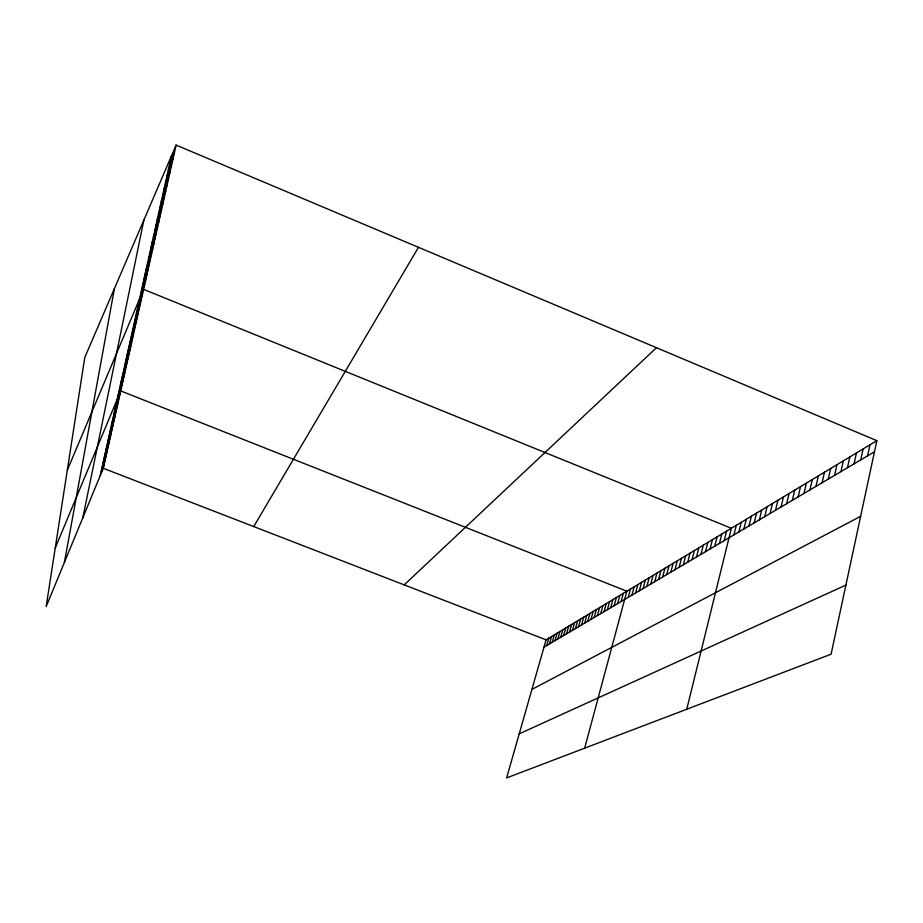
<?xml version="1.0" encoding="UTF-8"?>
<svg xmlns="http://www.w3.org/2000/svg" width="923" height="923" viewBox="0 0 923 923"><rect width="100%" height="100%" fill="white"/><g stroke="black" fill="none" stroke-linecap="round" stroke-linejoin="round"><path stroke-width="1.38" d="M64.402 562.407L114.417 288.576M82.793 517.872L143.85 220.136M876.85 440.675L831.092 654.199L506.623 777.916L546.07 639.847L876.85 440.675L176.12 145.084L84.766 357.513L46.15 606.607L103.272 468.273L176.12 145.084M867.562 455.87L869.951 444.828M860.767 459.896L863.143 448.924M854.063 463.854L856.452 452.962M847.476 467.753L849.864 456.931M100.249 475.599L171.378 156.102M834.588 475.368L836.976 464.684M840.98 471.584L843.368 460.831M828.289 479.095L830.665 468.48M822.081 482.764L824.458 472.218M815.967 486.375L818.343 475.899M803.991 493.459L806.379 483.11M809.933 489.94L812.321 479.533M798.141 496.909L800.518 486.64M792.372 500.324L794.749 490.113M781.077 507.004L783.442 496.92M786.684 503.693L789.061 493.54M775.539 510.281L777.916 500.243M764.706 516.684L767.071 506.773M770.094 513.5L772.459 503.531M759.398 519.811L761.763 509.969M749.003 525.96L751.368 516.234M754.172 522.914L756.525 513.119M738.885 531.948L741.238 522.326M743.915 528.971L746.269 519.303M733.935 534.879L736.277 525.314M724.209 540.624L726.539 531.175M686.758 709.233L731.374 528.268L143.596 289.372L67.31 470.142M714.737 546.22L717.067 536.886M719.432 543.439L721.774 534.048M710.087 548.977L712.418 539.69M700.972 554.365L703.291 545.181M705.495 551.689L707.826 542.447M692.088 559.615L694.396 550.535M696.496 557.007L698.815 547.87M683.412 564.738L685.72 555.761M687.727 562.188L690.023 553.165M674.955 569.745L677.251 560.861M679.155 567.253L681.462 558.323M666.706 574.625L668.99 565.834M670.802 572.191L673.098 563.365M658.641 579.379L660.914 570.691M662.645 577.013L664.929 568.28M650.773 584.04L653.046 575.433M654.684 581.721L656.957 573.079M643.089 588.574L645.35 580.071M646.908 586.324L649.169 577.763M631.897 595.197L634.136 586.82M635.578 593.016L637.828 584.594M639.316 590.812L641.566 582.344M584.663 748.161L626.867 591.193L120.705 390.925L55.23 548.043M628.24 597.354L630.478 589.024M614.153 605.684L616.368 597.516M617.602 603.642L619.829 595.439M621.098 601.577L623.325 593.327M607.357 609.711L609.561 601.623M610.738 607.703L612.941 599.581M597.423 615.572L599.615 607.611M600.7 613.645L602.892 605.626M604.011 611.684L606.203 603.63M590.985 619.379L593.166 611.488M594.193 617.487L596.373 609.561M581.571 624.952L583.728 617.164M584.674 623.117L586.843 615.295M587.813 621.26L589.982 613.403M572.445 630.34L574.591 622.667M575.456 628.563L577.613 620.856M578.502 626.763L580.659 619.021M563.607 635.566L565.73 628.009M566.526 633.847L568.66 626.244M569.468 632.105L571.614 624.467M555.023 640.643L557.134 633.178M557.85 638.97L559.973 631.47M560.711 637.274L562.845 629.751M546.693 645.569L548.793 638.208M549.439 643.942L551.55 636.547M552.219 642.304L554.331 634.874M107.495 443.028L110.702 435.287M106.86 445.901L110.056 438.194M106.226 448.751L109.399 441.079M105.603 451.566L108.764 443.928M104.98 454.347L108.129 446.744M104.368 457.104L107.495 449.536M103.757 459.827L106.872 452.293M103.157 462.527L106.26 455.027M102.557 465.192L105.649 457.727M101.968 467.834L105.049 460.404M101.392 470.453L104.449 463.058M100.815 473.038L103.861 465.677M116.506 402.578L119.932 394.34M115.767 405.912L119.182 397.709M115.029 409.201L118.432 401.032M114.302 412.454L117.683 404.332M113.587 415.662L116.956 407.585M112.883 418.846L116.229 410.793M112.179 421.984L115.513 413.977M111.487 425.088L114.798 417.127M110.806 428.168L114.094 420.23M110.125 431.203L113.402 423.311M109.456 434.202L112.721 426.357M108.799 437.179L112.041 429.368M108.141 440.121L111.371 432.333M124.49 366.696L128.124 358.02M123.647 370.492L127.259 361.862M122.817 374.242L126.405 365.658M121.986 377.934L125.563 369.396M121.178 381.591L124.72 373.1M120.371 385.203L123.901 376.746M119.575 388.768L123.082 380.357M118.79 392.287L122.286 383.922M118.017 395.771L121.49 387.441M132.6 330.307L136.419 321.204M131.643 334.564L135.45 325.507M130.708 338.764L134.493 329.753M129.785 342.906L133.547 333.953M128.874 347.002L132.612 338.095M127.974 351.04L131.689 342.179M127.086 355.032L130.778 346.217M126.209 358.978L129.889 350.209M125.343 362.866L129.001 354.144M140.654 294.091L144.68 284.572M138.554 303.517L142.534 294.102M137.527 308.132L141.473 298.775M136.512 312.689L140.434 303.379M135.519 317.189L139.408 307.924M134.527 321.619L138.404 312.412M133.558 325.992L137.4 316.831M148.499 258.89L152.699 248.979M147.322 264.14L151.499 254.287M146.169 269.32L150.322 259.513M145.038 274.408L149.168 264.67M143.919 279.438L148.015 269.747M142.823 284.388L146.884 274.766M141.727 289.28L145.776 279.704M157.187 219.859L161.594 209.521M155.883 225.697L160.267 215.417M154.603 231.442L158.952 221.22M153.345 237.096L157.671 226.943M152.11 242.668L156.402 232.573M150.887 248.16L155.145 238.122M149.676 253.571L153.91 243.591M163.994 189.273L168.563 178.601M162.586 195.584L167.121 184.981M161.202 201.802L165.713 191.269M159.841 207.917L164.317 197.441M158.502 213.94L162.944 203.533M169.855 162.956L174.551 152.018M168.355 169.705L173.016 158.825M166.878 176.339L171.505 165.529M165.425 182.858L170.028 172.116M253.721 526.572L418.477 247.318M404.205 584.882L656.461 347.706M543.97 647.173L874.473 451.785M531.913 689.4L860.64 516.315M519.211 733.843L845.906 585.09M103.272 468.273L546.07 639.847"/></g></svg>
